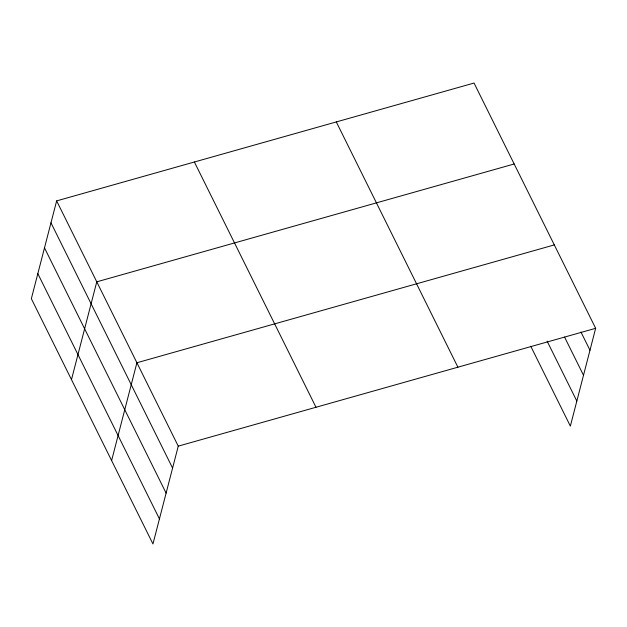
<?xml version="1.0" encoding="UTF-8"?>
<svg xmlns="http://www.w3.org/2000/svg" width="627" height="627" viewBox="0 0 627 627"><rect width="100%" height="100%" fill="white"/><g stroke="black" fill="none" stroke-linecap="round" stroke-linejoin="round"><path stroke-width="0.94" d="M56.642 200.891L31.35 298.695L152.957 543.954L178.256 446.15L56.642 200.891L474.043 83.046L595.65 328.305L570.358 426.109L530.732 346.198M71.478 379.633L96.777 281.829L514.171 163.984M111.614 460.563L136.905 362.759L554.299 244.914M178.256 446.15L595.65 328.305M580.931 331.989L589.976 350.234M564.551 337.052L583.502 375.267M547.112 341.135L576.832 401.068M336.299 121.936L457.906 367.195M194.386 162.001L315.992 407.26M50.975 222.82L172.582 468.079M44.493 247.861L166.108 493.112M37.824 273.654L159.438 518.913"/></g></svg>
